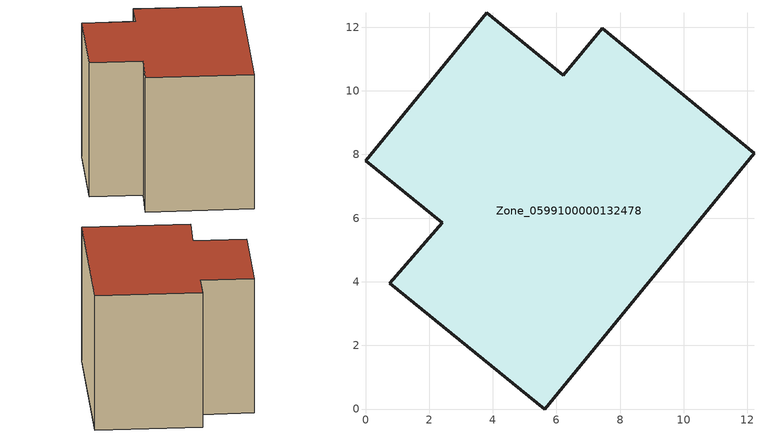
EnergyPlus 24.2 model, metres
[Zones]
Zone_0599100000132478
 floor ground (C_G): 5.63,0 0.77,3.96 2.41,5.85 0,7.81 3.81,12.45 6.22,10.49 7.43,11.96 12.21,8.04 z0
 wall outside (C_F): 6.22,10.49 3.81,12.45 0,7.81 2.41,5.85 0.77,3.96 5.63,0 12.21,8.04 7.43,11.96 6.22,10.49 z0:8.3
 roof outside (C_R): 5.63,0 12.21,8.04 7.43,11.96 6.22,10.49 3.81,12.45 0,7.81 2.41,5.85 0.77,3.96 z8.3
[BUILDING]
Pand.0599100000132478: North Axis=0; Terrain=City; Loads Convergence Tolerance Value=0.04; Temperature Convergence Tolerance Value=0.4; Solar Distribution=FullExterior; Maximum Number of Warmup Days=25; Minimum Number of Warmup Days=1
[Site:Location]
Rotterdam.The.Hague.AP_ZH_NLD Design_Conditions: Latitude=51.96; Longitude=4.45; Time Zone=1; Elevation=-4.5
[SITE:GROUNDTEMPERATURE:BUILDINGSURFACE]
18, 18, 18, 18, 18, 18, 18, 18, 18, 18, 18, 18
[MATERIAL] Thermal Absorptance=0.9; Solar Absorptance=0.7; Visible Absorptance=0.7
Name | Roughness | Thickness | Conductivity | Density | Specific Heat
G.TC.1946-1964 | MediumSmooth | 0.15 | 1 | 540 | 1210
F.TC.1946-1964 | Rough | 0.3 | 0.857143 | 1920 | 840
R.TC.1946-1964 | MediumRough | 0.2 | 0.235294 | 1500 | 1000
[CONSTRUCTION]
C_G: G.TC.1946-1964
C_F: F.TC.1946-1964
C_R: R.TC.1946-1964
[ZONE]
Zone_0599100000132478: Type=1; Multiplier=1; Ceiling Height=Autocalculate; Volume=Autocalculate; Floor Area=autocalculate; Part of Total Floor Area=Yes
[ZONEINFILTRATION:DESIGNFLOWRATE]
Infil_Zone_0599100000132478: Zone or ZoneList or Space or SpaceList=Zone_0599100000132478; Schedule=AlwaysOn; Design Flow Rate Calculation Method=Flow/Area; Flow Rate per Floor Area=0.003; Constant Term Coefficient=1; Temperature Term Coefficient=0; Velocity Term Coefficient=0; Velocity Squared Term Coefficient=0
[HVACTEMPLATE:ZONE:IDEALLOADSAIRSYSTEM]
Zone_0599100000132478: Maximum Heating Supply Air Temperature=50; Minimum Cooling Supply Air Temperature=13; Maximum Heating Supply Air Humidity Ratio=0.0156; Minimum Cooling Supply Air Humidity Ratio=0.0077; Heating Limit=NoLimit; Cooling Limit=NoLimit; Dehumidification Control Type=ConstantSensibleHeatRatio; Cooling Sensible Heat Ratio=0.7; Dehumidification Setpoint=60; Humidification Control Type=None; Humidification Setpoint=30; Outdoor Air Method=None; Outdoor Air Flow Rate per Person=0.00944; Outdoor Air Flow Rate per Zone Floor Area=0; Outdoor Air Flow Rate per Zone=0; Demand Controlled Ventilation Type=None; Outdoor Air Economizer Type=NoEconomizer; Heat Recovery Type=None; Sensible Heat Recovery Effectiveness=0.7; Latent Heat Recovery Effectiveness=0.65
[ZONECONTROL:THERMOSTAT]
ThermostatControl_Zone_0599100000132478: Zone or ZoneList=Zone_0599100000132478; Control Type Schedule=DualSetpointControlType; Control 1=Thermostat_Zone_0599100000132478; Temperature Difference Between Cutout And Setpoint=0
[THERMOSTATSETPOINT:DUALSETPOINT]
Thermostat_Zone_0599100000132478: Heating Setpoint Temperature Schedule=HeatingSetpoint_Zone_0599100000132478; Cooling Setpoint Temperature Schedule=CoolingSetpoint_Zone_0599100000132478
[SCHEDULE:COMPACT]
HeatingSetpoint_Zone_0599100000132478: Through: 12/31, For: AllDays, Until: 24:00, 21
CoolingSetpoint_Zone_0599100000132478: Through: 12/31, For: AllDays, Until: 24:00, 24
DualSetpointControlType: Through: 12/31, For: AllDays, Until: 24:00, 4
AlwaysOn: Through: 12/31, For: AllDays, Until: 24:00, 1
